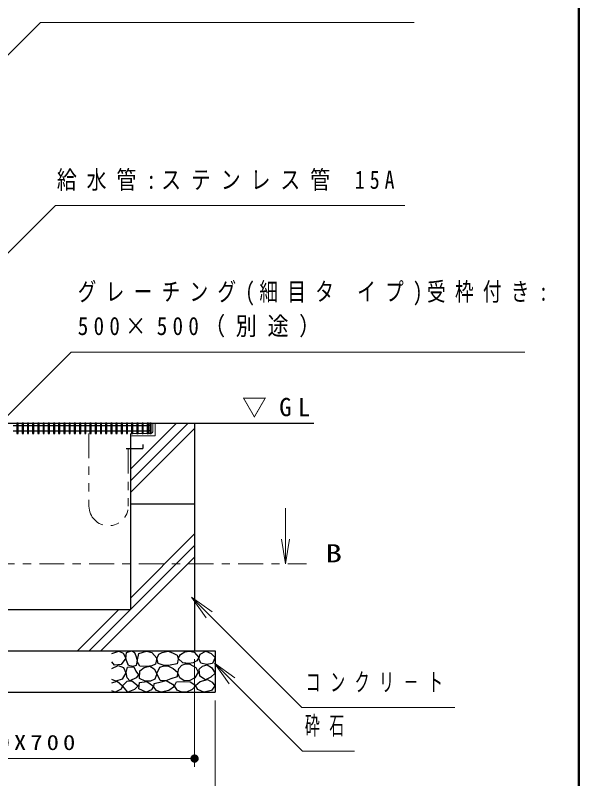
# Model space of a CAD drawing. Units: millimetres on the paper, scale 1:20. Extents: x -365 to 0, y -47 to 257.
# Drawn here: x -68 to 0, y 51.3 to 143.5 of the extents above; entities that cross this region are included whole.
import ezdxf
from ezdxf.enums import TextEntityAlignment as Align

# ---------------------------------------------------------------- set-up
doc = ezdxf.new("R2010")
doc.units = ezdxf.units.MM
doc.linetypes.add('USER2', pattern=[6, 3, -1, 1, -1])
doc.linetypes.add('USER3', pattern=[8, 3, -1, 1, -1, 1, -1])
doc.layers.add('LY_1', color=2, linetype='Continuous', lineweight=25)
doc.layers.add('LY_5', color=7, linetype='Continuous', lineweight=13)
doc.styles.add('ＭＳ ゴシック', font='')
doc.styles.get('ＭＳ ゴシック').set_extended_font_data('MS Gothic')

# ---------------------------------------------------------------- blocks, each defined once
blk = doc.blocks.new('filled_dot')
at = {"color": 0, "linetype": 'Continuous', "lineweight": -2, "const_width": 1.25}
blk.add_lwpolyline([(-0.625, 0, 1), (0.625, 0, 1)], format="xyb", close=True, dxfattribs=at)

msp = doc.modelspace()

# ---------------------------------------------------------------- linework, layer by layer
at = {"layer": 'LY_1', "color": 7}
for p, q in [((-79.135, 94.267), (-31.983, 94.267)), ((-52.785, 94.267), (-52.625, 94.267)), ((-46.385, 94.267), (-46.385, 66.767)), ((-54.135, 93.017), (-54.135, 92.857)), ((-54.135, 92.717), (-54.135, 71.767)), ((-52.635, 91.687), (-52.635, 91.187)), ((-54.635, 91.187), (-52.635, 91.187)), ((-54.135, 84.517), (-46.385, 84.517)), ((-74.135, 71.767), (-54.135, 71.767)), ((-91.385, 66.767), (-43.885, 66.767)), ((-43.885, 66.767), (-43.885, 61.767)), ((-91.385, 61.767), (-43.885, 61.767))]:
    msp.add_line(p, q, dxfattribs=at)
at = {"layer": 'LY_1', "color": 4}
for p, q in [((-76.635, 94.267), (-51.635, 94.267)), ((-67.678, 94.267), (-67.828, 94.267)), ((-67.828, 94.267), (-67.828, 93.017)), ((-67.678, 93.017), (-67.678, 94.267)), ((-67.049, 94.267), (-67.199, 94.267)), ((-67.199, 94.267), (-67.199, 93.017)), ((-67.049, 93.017), (-67.049, 94.267)), ((-66.42, 94.267), (-66.57, 94.267)), ((-66.57, 94.267), (-66.57, 93.017)), ((-66.42, 93.017), (-66.42, 94.267)), ((-65.79, 94.267), (-65.94, 94.267)), ((-65.94, 94.267), (-65.94, 93.017)), ((-65.79, 93.017), (-65.79, 94.267)), ((-65.161, 94.267), (-65.311, 94.267)), ((-65.311, 94.267), (-65.311, 93.017)), ((-65.161, 93.017), (-65.161, 94.267)), ((-64.532, 94.267), (-64.682, 94.267)), ((-64.682, 94.267), (-64.682, 93.017)), ((-64.532, 93.017), (-64.532, 94.267)), ((-63.903, 94.267), (-64.053, 94.267)), ((-64.053, 94.267), (-64.053, 93.017)), ((-63.903, 93.017), (-63.903, 94.267)), ((-63.274, 94.267), (-63.424, 94.267)), ((-63.424, 94.267), (-63.424, 93.017)), ((-63.274, 93.017), (-63.274, 94.267)), ((-62.645, 94.267), (-62.795, 94.267)), ((-62.795, 94.267), (-62.795, 93.017)), ((-62.645, 93.017), (-62.645, 94.267)), ((-62.016, 94.267), (-62.166, 94.267)), ((-62.166, 94.267), (-62.166, 93.017)), ((-62.016, 93.017), (-62.016, 94.267)), ((-61.387, 94.267), (-61.537, 94.267)), ((-61.537, 94.267), (-61.537, 93.017)), ((-61.387, 93.017), (-61.387, 94.267)), ((-60.758, 94.267), (-60.908, 94.267)), ((-60.908, 94.267), (-60.908, 93.017)), ((-60.758, 93.017), (-60.758, 94.267)), ((-60.129, 94.267), (-60.279, 94.267)), ((-60.279, 94.267), (-60.279, 93.017)), ((-60.129, 93.017), (-60.129, 94.267)), ((-59.499, 94.267), (-59.649, 94.267)), ((-59.649, 94.267), (-59.649, 93.017)), ((-59.499, 93.017), (-59.499, 94.267)), ((-58.87, 94.267), (-59.02, 94.267)), ((-59.02, 94.267), (-59.02, 93.017)), ((-58.87, 93.017), (-58.87, 94.267)), ((-58.241, 94.267), (-58.391, 94.267)), ((-58.391, 94.267), (-58.391, 93.017)), ((-58.241, 93.017), (-58.241, 94.267)), ((-57.612, 94.267), (-57.762, 94.267)), ((-57.762, 94.267), (-57.762, 93.017)), ((-57.612, 93.017), (-57.612, 94.267)), ((-56.983, 94.267), (-57.133, 94.267)), ((-57.133, 94.267), (-57.133, 93.017)), ((-56.983, 93.017), (-56.983, 94.267)), ((-56.354, 94.267), (-56.504, 94.267)), ((-56.504, 94.267), (-56.504, 93.017)), ((-56.354, 93.017), (-56.354, 94.267)), ((-55.725, 94.267), (-55.875, 94.267)), ((-55.875, 94.267), (-55.875, 93.017)), ((-55.725, 93.017), (-55.725, 94.267)), ((-55.096, 94.267), (-55.246, 94.267)), ((-55.246, 94.267), (-55.246, 93.017)), ((-55.096, 93.017), (-55.096, 94.267)), ((-54.467, 94.267), (-54.617, 94.267)), ((-54.617, 94.267), (-54.617, 93.017)), ((-54.467, 93.017), (-54.467, 94.267)), ((-53.838, 94.267), (-53.988, 94.267)), ((-53.988, 94.267), (-53.988, 93.017)), ((-53.838, 93.017), (-53.838, 94.267)), ((-53.208, 94.267), (-53.358, 94.267)), ((-53.358, 94.267), (-53.358, 93.017)), ((-53.208, 93.017), (-53.208, 94.267)), ((-52.579, 94.267), (-52.729, 94.267)), ((-52.729, 94.267), (-52.729, 93.017)), ((-52.579, 93.017), (-52.579, 94.267)), ((-51.95, 94.267), (-52.1, 94.267)), ((-52.1, 94.267), (-52.1, 93.017)), ((-51.95, 93.017), (-51.95, 94.267)), ((-51.635, 94.267), (-51.785, 94.267)), ((-51.785, 94.267), (-51.785, 93.017)), ((-51.635, 93.017), (-51.635, 94.267)), ((-68.307, 93.967), (-67.828, 93.967)), ((-68.307, 93.317), (-67.828, 93.317)), ((-67.678, 93.967), (-67.199, 93.967)), ((-67.678, 93.317), (-67.199, 93.317)), ((-67.049, 93.967), (-66.57, 93.967)), ((-67.049, 93.317), (-66.57, 93.317)), ((-66.42, 93.967), (-65.94, 93.967)), ((-66.42, 93.317), (-65.94, 93.317)), ((-65.79, 93.967), (-65.311, 93.967)), ((-65.79, 93.317), (-65.311, 93.317)), ((-65.161, 93.967), (-64.682, 93.967)), ((-65.161, 93.317), (-64.682, 93.317)), ((-64.532, 93.967), (-64.053, 93.967)), ((-64.532, 93.317), (-64.053, 93.317)), ((-63.903, 93.967), (-63.424, 93.967)), ((-63.903, 93.317), (-63.424, 93.317)), ((-63.274, 93.967), (-62.795, 93.967)), ((-63.274, 93.317), (-62.795, 93.317)), ((-62.645, 93.967), (-62.166, 93.967)), ((-62.645, 93.317), (-62.166, 93.317)), ((-62.016, 93.967), (-61.537, 93.967)), ((-62.016, 93.317), (-61.537, 93.317)), ((-61.387, 93.967), (-60.908, 93.967)), ((-61.387, 93.317), (-60.908, 93.317)), ((-60.758, 93.967), (-60.279, 93.967)), ((-60.758, 93.317), (-60.279, 93.317)), ((-60.129, 93.967), (-59.649, 93.967)), ((-60.129, 93.317), (-59.649, 93.317)), ((-59.499, 93.967), (-59.02, 93.967)), ((-59.499, 93.317), (-59.02, 93.317)), ((-58.87, 93.967), (-58.391, 93.967)), ((-58.87, 93.317), (-58.391, 93.317)), ((-58.241, 93.967), (-57.762, 93.967)), ((-58.241, 93.317), (-57.762, 93.317)), ((-57.612, 93.967), (-57.133, 93.967)), ((-57.612, 93.317), (-57.133, 93.317)), ((-56.983, 93.967), (-56.504, 93.967)), ((-56.983, 93.317), (-56.504, 93.317)), ((-56.354, 93.967), (-55.875, 93.967)), ((-56.354, 93.317), (-55.875, 93.317)), ((-55.725, 93.967), (-55.246, 93.967)), ((-55.725, 93.317), (-55.246, 93.317)), ((-55.096, 93.967), (-54.617, 93.967)), ((-55.096, 93.317), (-54.617, 93.317)), ((-54.467, 93.967), (-53.988, 93.967)), ((-54.467, 93.317), (-53.988, 93.317)), ((-53.838, 93.967), (-53.358, 93.967)), ((-53.838, 93.317), (-53.358, 93.317)), ((-53.208, 93.967), (-52.729, 93.967)), ((-53.208, 93.317), (-52.729, 93.317)), ((-52.579, 93.967), (-52.1, 93.967)), ((-52.579, 93.317), (-52.1, 93.317)), ((-51.785, 93.967), (-51.95, 93.967)), ((-51.785, 93.317), (-51.95, 93.317)), ((-67.828, 93.017), (-67.678, 93.017)), ((-67.199, 93.017), (-67.049, 93.017)), ((-66.57, 93.017), (-66.42, 93.017)), ((-65.94, 93.017), (-65.79, 93.017)), ((-65.311, 93.017), (-65.161, 93.017)), ((-64.682, 93.017), (-64.532, 93.017)), ((-64.053, 93.017), (-63.903, 93.017)), ((-63.424, 93.017), (-63.274, 93.017)), ((-62.795, 93.017), (-62.645, 93.017)), ((-62.166, 93.017), (-62.016, 93.017)), ((-61.537, 93.017), (-61.387, 93.017)), ((-60.908, 93.017), (-60.758, 93.017)), ((-60.279, 93.017), (-60.129, 93.017)), ((-59.649, 93.017), (-59.499, 93.017)), ((-59.02, 93.017), (-58.87, 93.017)), ((-58.391, 93.017), (-58.241, 93.017)), ((-57.762, 93.017), (-57.612, 93.017)), ((-57.133, 93.017), (-56.983, 93.017)), ((-56.504, 93.017), (-56.354, 93.017)), ((-55.875, 93.017), (-55.725, 93.017)), ((-55.246, 93.017), (-55.096, 93.017)), ((-54.617, 93.017), (-54.467, 93.017)), ((-53.988, 93.017), (-53.838, 93.017)), ((-53.358, 93.017), (-53.208, 93.017)), ((-52.729, 93.017), (-52.579, 93.017)), ((-52.1, 93.017), (-51.95, 93.017)), ((-51.785, 93.017), (-51.635, 93.017))]:
    msp.add_line(p, q, dxfattribs=at)
at = {"layer": 'LY_1', "color": 7, "lineweight": 13}
for p, q in [((-54.135, 87.286), (-47.155, 94.267)), ((-54.135, 88.7), (-48.569, 94.267)), ((-51.435, 94.167), (-51.435, 93.217)), ((-51.135, 94.267), (-51.335, 94.267)), ((-51.135, 92.717), (-51.135, 94.267)), ((-54.135, 85.872), (-46.385, 93.622)), ((-54.135, 92.817), (-54.135, 92.717)), ((-54.135, 92.717), (-51.135, 92.717)), ((-51.635, 93.017), (-53.935, 93.017)), ((-35.406, 77.263), (-35.406, 84.013)), ((-54.135, 73.144), (-46.385, 80.894)), ((-35.406, 77.263), (-35.906, 80.263)), ((-34.906, 80.263), (-35.406, 77.263)), ((-35.406, 77.263), (-35.406, 80.263)), ((-59.098, 66.767), (-46.385, 79.48)), ((-57.684, 66.767), (-46.385, 78.066)), ((-44.977, 70.76), (-46.744, 73.235)), ((-46.744, 73.235), (-44.27, 71.467)), ((-46.744, 73.235), (-44.623, 71.113)), ((-60.512, 66.767), (-55.512, 71.767)), ((-46.385, 65.767), (-46.385, 52.767)), ((-42.218, 62.798), (-43.985, 65.273)), ((-43.985, 65.273), (-41.511, 63.505)), ((-43.985, 65.273), (-41.864, 63.151)), ((-43.885, 60.767), (-43.885, 44.767)), ((-46.385, 53.767), (-88.885, 53.767))]:
    msp.add_line(p, q, dxfattribs=at)
at = {"layer": 'LY_1', "color": 7, "linetype": 'USER3', "lineweight": 13}
for p, q in [((-59.135, 93.017), (-59.135, 84.251)), ((-54.385, 91.187), (-54.385, 84.251))]:
    msp.add_line(p, q, dxfattribs=at)
at = {"layer": 'LY_1', "color": 7, "linetype": 'USER2', "lineweight": 13}
msp.add_line((-113.11, 77.263), (-32.872, 77.263), dxfattribs=at)
at = {"layer": 'LY_1', "color": 7, "lineweight": 13}
for points in [[(-73.059, 134.538), (-64.981, 142.616), (-19.871, 142.616)], [(-70.785, 93.363), (-61.299, 102.85), (-6.49, 102.85)], [(-46.744, 73.235), (-33.445, 59.936), (-14.957, 59.936)], [(-43.985, 65.273), (-33.357, 54.645), (-27.065, 54.645)]]:
    msp.add_lwpolyline(points, dxfattribs=at)
at = {"layer": 'LY_1', "lineweight": 13}
msp.add_lwpolyline([(-82.288, 101.44), (-63.186, 120.528), (-21.014, 120.528)], dxfattribs=at)
at = {"layer": 'LY_1', "color": 7}
for points in [[(-56.385, 66.432), (-55.53, 66.749), (-54.991, 66.479), (-54.674, 65.877), (-55.26, 65.117), (-56.037, 65.053), (-56.385, 65.449)], [(-56.369, 64.626), (-55.609, 65.022), (-54.975, 64.768), (-54.674, 64.119), (-55.118, 63.342), (-55.878, 63.105), (-56.369, 63.311)], [(-56.385, 62.899), (-55.72, 63.105), (-55.07, 62.55), (-55.244, 62.154), (-55.973, 61.79), (-56.385, 61.948)]]:
    msp.add_lwpolyline(points, dxfattribs=at)
for points in [[(-53.462, 66.176), (-53.327, 65.653), (-53.453, 65.021), (-53.823, 64.894), (-54.373, 64.985), (-54.68, 65.797), (-54.599, 66.555), (-53.985, 66.763), (-53.633, 66.582)], [(-52.19, 66.725), (-51.559, 66.564), (-50.929, 65.897), (-51.114, 65.18), (-51.554, 64.964), (-52.115, 64.896), (-52.981, 64.92), (-53.314, 65.489), (-53.129, 66.453)], [(-49.57, 66.752), (-49.033, 66.528), (-48.487, 66.259), (-48.37, 65.758), (-48.505, 65.194), (-49.328, 65.033), (-50.053, 64.989), (-50.778, 65.248), (-50.93, 65.857), (-50.697, 66.367), (-50.295, 66.591)], [(-46.979, 66.741), (-46.452, 66.606), (-45.871, 65.971), (-46.1, 65.552), (-46.558, 65.315), (-47.073, 65.241), (-47.817, 65.309), (-48.384, 65.849), (-48.1, 66.349), (-47.567, 66.66)], [(-45.008, 66.737), (-44.374, 66.436), (-43.899, 65.961), (-44.2, 65.263), (-44.928, 65.121), (-45.625, 65.279), (-45.879, 65.866), (-45.689, 66.372)], [(-53.715, 64.844), (-53.48, 64.325), (-53.158, 63.867), (-53.418, 63.496), (-54.197, 63.163), (-54.524, 63.523), (-54.654, 64.152), (-54.469, 64.807)], [(-51.803, 64.913), (-51.259, 64.604), (-50.926, 63.986), (-51.198, 63.368), (-51.723, 63.119), (-52.36, 63.121), (-53.052, 63.417), (-52.99, 64.345), (-52.467, 64.767)], [(-49.52, 64.921), (-48.965, 64.624), (-48.438, 64.205), (-48.492, 63.651), (-49.236, 63.38), (-49.871, 63.164), (-50.52, 63.191), (-50.925, 64.056), (-50.574, 64.813), (-50.07, 64.977)], [(-46.344, 63.525), (-46.965, 63.18), (-47.641, 63.133), (-48.154, 63.494), (-48.398, 64.092), (-48.286, 64.63), (-47.938, 65.039), (-47.472, 65.203), (-46.938, 65.147), (-46.248, 64.778), (-45.952, 64.201)], [(-44.881, 65.089), (-44.342, 64.741), (-43.899, 64.059), (-44.406, 63.6), (-45.071, 63.283), (-45.768, 63.727), (-45.847, 64.566), (-45.439, 64.929)], [(-53.95, 63.133), (-53.183, 62.564), (-53.628, 62.095), (-54.444, 61.786), (-55.075, 62.54), (-54.531, 63.108)], [(-52.132, 63.069), (-51.329, 62.513), (-51.587, 62.069), (-52.231, 61.796), (-53.109, 62.204), (-53.023, 62.945)], [(-49.81, 63.177), (-49.04, 62.758), (-48.797, 62.461), (-49.486, 61.974), (-50.432, 61.785), (-50.962, 61.969), (-51.31, 62.393), (-51.283, 62.812), (-50.419, 63.042)], [(-47.695, 63.085), (-46.911, 63.045), (-46.249, 62.572), (-46.681, 62.112), (-47.371, 61.801), (-47.936, 61.793), (-48.479, 62.018), (-48.817, 62.545), (-48.56, 63.031)], [(-44.84, 63.293), (-44.271, 62.973), (-43.933, 62.551), (-44.337, 61.985), (-45.279, 61.782), (-45.995, 62.101), (-46.268, 62.606), (-45.729, 63.061)]]:
    msp.add_lwpolyline(points, close=True, dxfattribs=at)
at = {"layer": 'LY_1', "color": 7, "lineweight": 13}
for centre, radius, start, end in [((-51.335, 94.167), 0.1, 90, 180), ((-51.635, 93.217), 0.2, 270, 0), ((-53.935, 92.817), 0.2, 90, 180)]:
    msp.add_arc(centre, radius, start, end, dxfattribs=at)
at = {"layer": 'LY_1', "color": 7, "linetype": 'USER3', "lineweight": 13}
msp.add_arc((-56.76, 84.251), 2.375, 180, 0, dxfattribs=at)
at = {"layer": 'LY_5', "lineweight": 50}
msp.add_line((0, 0), (0, 257), dxfattribs=at)

# ---------------------------------------------------------------- block references
at = {"layer": 'LY_1', "color": 7, "lineweight": 13, "xscale": 0.4, "yscale": 0.4, "rotation": 180}
msp.add_blockref('filled_dot', (-46.385, 53.767), dxfattribs=at)

# ---------------------------------------------------------------- texts
at = {"layer": 'LY_1', "color": 7, "style": 'ＭＳ ゴシック', "width": 1.35}
msp.add_text('B', height=2.199, dxfattribs=at).set_placement((-29.589, 78.548), align=Align.MIDDLE_CENTER)
at = {"layer": 'LY_1', "insert": (-63.014, 123.528), "char_height": 2.199, "attachment_point": 4, "style": 'ＭＳ ゴシック'}
msp.add_mtext('\\T1.5;\\W0.8;給水管:ステンレス管\\~15A', dxfattribs=at)
at = {"layer": 'LY_1', "color": 7, "style": 'ＭＳ ゴシック'}
for s, insert, char_height, attachment_point in [('\\T1.5;\\W0.75;グレーチング(細目タ\\~イプ)受枠付き:', (-60.49, 109.85), 2.199, 4), ('\\T1.5;\\W0.85;500×500（別途）', (-60.49, 105.85), 2.199, 4), ('\\T1.5;▽GL', (-36.168, 96.105), 2.199, 5), ('\\T1.64;\\W0.6;コンクリ－ト', (-32.957, 62.936), 2.199, 4), ('\\T1.64;\\W0.6;砕石', (-33.065, 57.645), 2.199, 4), ('\\T1.32;\\W1.2;850X700', (-67.213, 54.767), 1.833, 8)]:
    msp.add_mtext(s, dxfattribs=dict(at, insert=insert, char_height=char_height, attachment_point=attachment_point))

doc.saveas('drawing.dxf')
